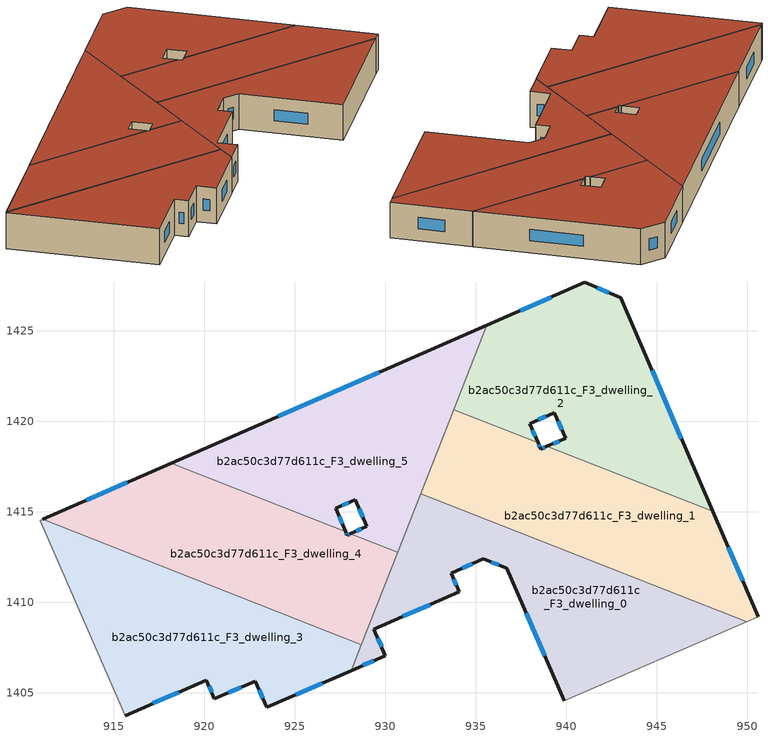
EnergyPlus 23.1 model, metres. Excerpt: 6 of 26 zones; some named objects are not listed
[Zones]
b2ac50c3d77d611c_F3_dwelling_0
 floor to b2ac50c3d77d611c_F2_dwelling_0 (EU_floor_Construction): 949.95,1408.93 939.87,1404.55 936.69,1411.89 935.41,1412.39 933.63,1411.61 934.08,1410.57 929.36,1408.51 930,1407.05 928.1,1406.22 931.94,1416 z9
 wall outside (EU_wall_Construction): 928.1,1406.22 930,1407.05 929.36,1408.51 934.08,1410.57 933.63,1411.61 935.41,1412.39 936.69,1411.89 939.87,1404.55 z9:12
 wall to b2ac50c3d77d611c_F3_dwelling_1 (EU_wall_Construction): 949.95,1408.93 931.94,1416 z9:12
 wall adiabatic (EU_wall_Construction): 939.87,1404.55 949.95,1408.93 z9:12
 wall to b2ac50c3d77d611c_F3_dwelling_4 (EU_wall_Construction): 930.67,1412.76 928.67,1407.66 z9:12
 wall to b2ac50c3d77d611c_F3_dwelling_3 (EU_wall_Construction): 928.67,1407.66 928.1,1406.22 z9:12
 wall to b2ac50c3d77d611c_F3_dwelling_5 (EU_wall_Construction): 931.94,1416 930.67,1412.76 z9:12
 window (EU_Window_Construction): 934.23,1411.87 934.8,1412.12 / 933.93,1410.93 933.78,1411.25 / 930.97,1409.21 932.47,1409.87 / 929.78,1407.55 929.58,1408.02 / 928.75,1406.51 929.35,1406.77 / 937.78,1409.39 938.79,1407.05 / 935.85,1412.22 936.26,1412.06 z10.02:10.98
 roof outside (EU_roof_Construction): 949.95,1408.93 931.94,1416 928.1,1406.22 930,1407.05 929.36,1408.51 934.08,1410.57 933.63,1411.61 935.41,1412.39 936.69,1411.89 939.87,1404.55 z12
b2ac50c3d77d611c_F3_dwelling_1
 floor to b2ac50c3d77d611c_F2_dwelling_1 (EU_floor_Construction): 948.08,1415.01 950.58,1409.2 949.95,1408.93 931.94,1416 933.76,1420.64 938.43,1418.8 938.58,1418.46 938.92,1418.61 z9
 wall outside (EU_wall_Construction): 938.92,1418.61 938.58,1418.46 938.43,1418.8 / 950.58,1409.2 948.08,1415.01 z9:12
 wall to b2ac50c3d77d611c_F3_dwelling_2 (EU_wall_Construction): 938.43,1418.8 933.76,1420.64 / 948.08,1415.01 938.92,1418.61 z9:12
 wall adiabatic (EU_wall_Construction): 949.95,1408.93 950.58,1409.2 z9:12
 wall to b2ac50c3d77d611c_F3_dwelling_5 (EU_wall_Construction): 933.76,1420.64 931.94,1416 z9:12
 window (EU_Window_Construction): 938.53,1418.58 938.48,1418.69 / 938.81,1418.56 938.7,1418.51 / 949.73,1411.18 948.93,1413.04 z10.02:10.98
 roof outside (EU_roof_Construction): 950.58,1409.2 948.08,1415.01 938.92,1418.61 938.58,1418.46 938.43,1418.8 933.76,1420.64 931.94,1416 949.95,1408.93 z12
b2ac50c3d77d611c_F3_dwelling_2
 floor to b2ac50c3d77d611c_F2_dwelling_2 (EU_floor_Construction): 943.01,1426.82 948.08,1415.01 938.92,1418.61 939.95,1419.05 939.34,1420.46 937.97,1419.87 938.43,1418.8 933.76,1420.64 935.59,1425.29 941.02,1427.66 z9
 wall outside (EU_wall_Construction): 938.43,1418.8 937.97,1419.87 939.34,1420.46 939.95,1419.05 938.92,1418.61 / 948.08,1415.01 943.01,1426.82 941.02,1427.66 935.59,1425.29 z9:12
 wall to b2ac50c3d77d611c_F3_dwelling_5 (EU_wall_Construction): 935.59,1425.29 933.76,1420.64 z9:12
 window (EU_Window_Construction): 939.6,1418.9 939.27,1418.76 / 939.54,1419.98 939.74,1419.53 / 938.43,1420.07 938.87,1420.26 / 938.27,1419.17 938.12,1419.51 / 939.17,1426.85 937.44,1426.1 / 942.33,1427.1 941.7,1427.37 / 946.35,1419.03 944.73,1422.8 z10.02:10.98
 roof outside (EU_roof_Construction): 948.08,1415.01 943.01,1426.82 941.02,1427.66 935.59,1425.29 933.76,1420.64 938.43,1418.8 937.97,1419.87 939.34,1420.46 939.95,1419.05 938.92,1418.61 z12
b2ac50c3d77d611c_F3_dwelling_3
 floor to b2ac50c3d77d611c_F2_dwelling_3 (EU_floor_Construction): 928.67,1407.66 928.1,1406.22 923.45,1404.19 922.81,1405.65 920.55,1404.66 920.1,1405.7 915.62,1403.74 910.92,1414.5 911.07,1414.57 z9
 wall outside (EU_wall_Construction): 915.62,1403.74 920.1,1405.7 920.55,1404.66 922.81,1405.65 923.45,1404.19 928.1,1406.22 z9:12
 wall adiabatic (EU_wall_Construction): 911.07,1414.57 910.92,1414.5 915.62,1403.74 z9:12
 wall to b2ac50c3d77d611c_F3_dwelling_4 (EU_wall_Construction): 928.67,1407.66 911.07,1414.57 z9:12
 window (EU_Window_Construction): 925.03,1404.88 926.52,1405.53 / 923.03,1405.15 923.23,1404.69 / 921.32,1405 922.05,1405.31 / 920.26,1405.35 920.4,1405.01 / 917.15,1404.41 918.58,1405.03 z10.02:10.98
 roof outside (EU_roof_Construction): 928.1,1406.22 928.67,1407.66 911.07,1414.57 910.92,1414.5 915.62,1403.74 920.1,1405.7 920.55,1404.66 922.81,1405.65 923.45,1404.19 z12
b2ac50c3d77d611c_F3_dwelling_4
 floor to b2ac50c3d77d611c_F2_dwelling_4 (EU_floor_Construction): 928.07,1413.78 930.67,1412.76 928.67,1407.66 911.07,1414.57 918.16,1417.67 927.82,1413.88 927.9,1413.71 z9
 wall outside (EU_wall_Construction): 928.07,1413.78 927.9,1413.71 927.82,1413.88 / 918.16,1417.67 911.07,1414.57 z9:12
 wall to b2ac50c3d77d611c_F3_dwelling_5 (EU_wall_Construction): 930.67,1412.76 928.07,1413.78 / 927.82,1413.88 918.16,1417.67 z9:12
 window (EU_Window_Construction): 928.01,1413.76 927.95,1413.73 / 915.75,1416.62 913.49,1415.63 / 927.87,1413.76 927.85,1413.82 z10.02:10.98
 roof outside (EU_roof_Construction): 928.67,1407.66 930.67,1412.76 928.07,1413.78 927.9,1413.71 927.82,1413.88 918.16,1417.67 911.07,1414.57 z12
b2ac50c3d77d611c_F3_dwelling_5
 floor to b2ac50c3d77d611c_F2_dwelling_5 (EU_floor_Construction): 935.59,1425.29 930.67,1412.76 928.07,1413.78 928.98,1414.18 928.33,1415.66 927.25,1415.19 927.82,1413.88 918.16,1417.67 z9
 wall outside (EU_wall_Construction): 927.82,1413.88 927.25,1415.19 928.33,1415.66 928.98,1414.18 928.07,1413.78 / 935.59,1425.29 918.16,1417.67 z9:12
 window (EU_Window_Construction): 928.67,1414.05 928.38,1413.92 / 928.55,1415.16 928.76,1414.69 / 927.62,1415.35 927.96,1415.5 / 927.63,1414.33 927.44,1414.75 / 929.66,1422.7 924.09,1420.26 z10.02:10.98
 roof outside (EU_roof_Construction): 930.67,1412.76 935.59,1425.29 918.16,1417.67 927.82,1413.88 927.25,1415.19 928.33,1415.66 928.98,1414.18 928.07,1413.78 z12
[Building]
EU S2 Campaign: North Axis=0; Terrain=City; Solar Distribution=FullExterior
[Site:Location]
Vienna: Latitude=48; Longitude=16.5; Time Zone=1; Elevation=183
[SizingPeriod:WeatherFileDays]
AnnualSizingPeriod: Begin Month=1; Begin Day of Month=1; End Month=12; End Day of Month=31; Day of Week for Start Day=Monday; Use Weather File Daylight Saving Period=No; Use Weather File Rain and Snow Indicators=No
[MATERIAL]
EU_InternalMass_Material: Roughness=MediumRough; Thickness=0.1; Conductivity=1; Density=1800; Specific Heat=900; Thermal Absorptance=0.9; Solar Absorptance=0.7; Visible Absorptance=0.7
[MATERIAL:NOMASS] Roughness=MediumRough; Thermal Absorptance=0.9; Solar Absorptance=0.7; Visible Absorptance=0.7
Name | Thermal Resistance
EU_wall_NoMass | 0.942466
EU_roof_NoMass | 0.551687
EU_floor_NoMass | 0.66527
[WINDOWMATERIAL:SIMPLEGLAZINGSYSTEM]
EU_Window_SimpleGlazing: UFactor=2.03367; Solar Heat Gain Coefficient=0.65; Visible Transmittance=0.65
[CONSTRUCTION]
EU_wall_Construction: EU_wall_NoMass
EU_roof_Construction: EU_roof_NoMass
EU_floor_Construction: EU_floor_NoMass
EU_Window_Construction: EU_Window_SimpleGlazing
EU_InternalMass_Construction: EU_InternalMass_Material
[ZONE] Type=1; Multiplier=1; Ceiling Height=autocalculate; Floor Area=autocalculate; Part of Total Floor Area=Yes
Name | Volume
b2ac50c3d77d611c_F3_dwelling_0 | 265.567
b2ac50c3d77d611c_F3_dwelling_1 | 265.563
b2ac50c3d77d611c_F3_dwelling_2 | 265.564
b2ac50c3d77d611c_F3_dwelling_3 | 265.559
b2ac50c3d77d611c_F3_dwelling_4 | 265.579
b2ac50c3d77d611c_F3_dwelling_5 | 265.549
[INTERNALMASS] Construction=EU_InternalMass_Construction
Name | Zone or ZoneList | Surface Area
b2ac50c3d77d611c_F3_dwelling_0_EU_InternalMass | b2ac50c3d77d611c_F3_dwelling_0 | 88.522
b2ac50c3d77d611c_F3_dwelling_1_EU_InternalMass | b2ac50c3d77d611c_F3_dwelling_1 | 88.5211
b2ac50c3d77d611c_F3_dwelling_2_EU_InternalMass | b2ac50c3d77d611c_F3_dwelling_2 | 88.5217
b2ac50c3d77d611c_F3_dwelling_3_EU_InternalMass | b2ac50c3d77d611c_F3_dwelling_3 | 88.5201
b2ac50c3d77d611c_F3_dwelling_4_EU_InternalMass | b2ac50c3d77d611c_F3_dwelling_4 | 88.5261
b2ac50c3d77d611c_F3_dwelling_5_EU_InternalMass | b2ac50c3d77d611c_F3_dwelling_5 | 88.5167
[OTHEREQUIPMENT] Fuel Type=Electricity; Design Level Calculation Method=Watts/Area; Power per Zone Floor Area=1; Fraction Latent=0; Fraction Radiant=0; Fraction Lost=0; Carbon Dioxide Generation Rate=0; EndUse Subcategory=EU_Step8_InternalGains
Name | Zone or ZoneList or Space or SpaceList | Schedule
EU_Step8_InternalGain_b2ac50c3d77d611c_F3_dwelling_0_f000 | b2ac50c3d77d611c_F3_dwelling_0 | EU_Step8_GainSchedule_b2ac50c3d77d611c_F3_dwelling_0_f000
EU_Step8_InternalGain_b2ac50c3d77d611c_F3_dwelling_1_f000 | b2ac50c3d77d611c_F3_dwelling_1 | EU_Step8_GainSchedule_b2ac50c3d77d611c_F3_dwelling_1_f000
EU_Step8_InternalGain_b2ac50c3d77d611c_F3_dwelling_2_f000 | b2ac50c3d77d611c_F3_dwelling_2 | EU_Step8_GainSchedule_b2ac50c3d77d611c_F3_dwelling_2_f000
EU_Step8_InternalGain_b2ac50c3d77d611c_F3_dwelling_3_f000 | b2ac50c3d77d611c_F3_dwelling_3 | EU_Step8_GainSchedule_b2ac50c3d77d611c_F3_dwelling_3_f000
EU_Step8_InternalGain_b2ac50c3d77d611c_F3_dwelling_4_f000 | b2ac50c3d77d611c_F3_dwelling_4 | EU_Step8_GainSchedule_b2ac50c3d77d611c_F3_dwelling_4_f000
EU_Step8_InternalGain_b2ac50c3d77d611c_F3_dwelling_5_f000 | b2ac50c3d77d611c_F3_dwelling_5 | EU_Step8_GainSchedule_b2ac50c3d77d611c_F3_dwelling_5_f000
[ZONEVENTILATION:DESIGNFLOWRATE] Schedule=EU_AlwaysOn; Design Flow Rate Calculation Method=AirChanges/Hour; Air Changes per Hour=0.530523; Ventilation Type=Natural; Fan Pressure Rise=0; Fan Total Efficiency=1; Constant Term Coefficient=1; Temperature Term Coefficient=0; Velocity Term Coefficient=0; Velocity Squared Term Coefficient=0; Minimum Indoor Temperature=-100; Maximum Indoor Temperature=100; Delta Temperature=-100; Minimum Outdoor Temperature=-100; Maximum Outdoor Temperature=100; Maximum Wind Speed=40
Name | Zone or ZoneList or Space or SpaceList
EU_ConstantAir_b2ac50c3d77d611c_F3_dwelling_0 | b2ac50c3d77d611c_F3_dwelling_0
EU_ConstantAir_b2ac50c3d77d611c_F3_dwelling_1 | b2ac50c3d77d611c_F3_dwelling_1
EU_ConstantAir_b2ac50c3d77d611c_F3_dwelling_2 | b2ac50c3d77d611c_F3_dwelling_2
EU_ConstantAir_b2ac50c3d77d611c_F3_dwelling_3 | b2ac50c3d77d611c_F3_dwelling_3
EU_ConstantAir_b2ac50c3d77d611c_F3_dwelling_4 | b2ac50c3d77d611c_F3_dwelling_4
EU_ConstantAir_b2ac50c3d77d611c_F3_dwelling_5 | b2ac50c3d77d611c_F3_dwelling_5
[HVACTEMPLATE:ZONE:IDEALLOADSAIRSYSTEM] System Availability Schedule=EU_AlwaysOn; Maximum Heating Supply Air Temperature=50; Minimum Cooling Supply Air Temperature=13; Maximum Heating Supply Air Humidity Ratio=0.0156; Minimum Cooling Supply Air Humidity Ratio=0.0077; Heating Limit=NoLimit; Cooling Limit=NoLimit; Heating Availability Schedule=EU_AlwaysOn; Cooling Availability Schedule=EU_CoolingOff; Dehumidification Control Type=ConstantSensibleHeatRatio; Cooling Sensible Heat Ratio=0.7; Dehumidification Setpoint=60; Humidification Control Type=None; Humidification Setpoint=30; Outdoor Air Method=None; Outdoor Air Flow Rate per Person=0.00944; Outdoor Air Flow Rate per Zone Floor Area=0; Outdoor Air Flow Rate per Zone=0; Demand Controlled Ventilation Type=None; Outdoor Air Economizer Type=NoEconomizer; Heat Recovery Type=None; Sensible Heat Recovery Effectiveness=0.7; Latent Heat Recovery Effectiveness=0.65
Name | Template Thermostat
b2ac50c3d77d611c_F3_dwelling_0 | EU_HeatOnly_b2ac50c3d77d611c_F3_dwelling_0
b2ac50c3d77d611c_F3_dwelling_1 | EU_HeatOnly_b2ac50c3d77d611c_F3_dwelling_1
b2ac50c3d77d611c_F3_dwelling_2 | EU_HeatOnly_b2ac50c3d77d611c_F3_dwelling_2
b2ac50c3d77d611c_F3_dwelling_3 | EU_HeatOnly_b2ac50c3d77d611c_F3_dwelling_3
b2ac50c3d77d611c_F3_dwelling_4 | EU_HeatOnly_b2ac50c3d77d611c_F3_dwelling_4
b2ac50c3d77d611c_F3_dwelling_5 | EU_HeatOnly_b2ac50c3d77d611c_F3_dwelling_5
[SIZING:ZONE] Zone Cooling Design Supply Air Temperature Input Method=SupplyAirTemperature; Zone Cooling Design Supply Air Temperature=13; Zone Heating Design Supply Air Temperature Input Method=SupplyAirTemperature; Zone Heating Design Supply Air Temperature=50; Zone Cooling Design Supply Air Humidity Ratio=0.008; Zone Heating Design Supply Air Humidity Ratio=0.008; Cooling Design Air Flow Method=DesignDay; Cooling Design Air Flow Rate=0; Cooling Minimum Air Flow per Zone Floor Area=0.000762; Cooling Minimum Air Flow=0; Cooling Minimum Air Flow Fraction=0.2; Heating Design Air Flow Method=DesignDay; Heating Design Air Flow Rate=0; Heating Maximum Air Flow per Zone Floor Area=0.002032; Heating Maximum Air Flow=0.141576; Heating Maximum Air Flow Fraction=0.3; Account for Dedicated Outdoor Air System=No; Dedicated Outdoor Air System Control Strategy=NeutralSupplyAir; Dedicated Outdoor Air Low Setpoint Temperature for Design=autosize; Dedicated Outdoor Air High Setpoint Temperature for Design=autosize; Zone Load Sizing Method=Sensible Load Only No Latent Load; Zone Latent Cooling Design Supply Air Humidity Ratio Input Method=HumidityRatioDifference; Zone Cooling Design Supply Air Humidity Ratio Difference=0.005; Zone Latent Heating Design Supply Air Humidity Ratio Input Method=HumidityRatioDifference; Zone Humidification Design Supply Air Humidity Ratio Difference=0.005
b2ac50c3d77d611c_F3_dwelling_0; b2ac50c3d77d611c_F3_dwelling_1; b2ac50c3d77d611c_F3_dwelling_2; b2ac50c3d77d611c_F3_dwelling_3; b2ac50c3d77d611c_F3_dwelling_4; b2ac50c3d77d611c_F3_dwelling_5
[SCHEDULE:CONSTANT]
Name | Hourly Value
EU_AlwaysOn | 1
EU_CoolingOff | 0
[SCHEDULE:FILE] Column Number=1; Rows to Skip at Top=0; Number of Hours of Data=8760; Column Separator=Comma; Interpolate to Timestep=No; Minutes per Item=60; Adjust Schedule for Daylight Savings=Yes
Name | File
EU_Step8_GainSchedule_b2ac50c3d77d611c_F3_dwelling_0_f000 | ../../schedules/b2ac50c3d77d611c/b2ac50c3d77d611c_F3_dwelling_0_f000_gain.csv
EU_Step8_GainSchedule_b2ac50c3d77d611c_F3_dwelling_1_f000 | ../../schedules/b2ac50c3d77d611c/b2ac50c3d77d611c_F3_dwelling_1_f000_gain.csv
EU_Step8_GainSchedule_b2ac50c3d77d611c_F3_dwelling_2_f000 | ../../schedules/b2ac50c3d77d611c/b2ac50c3d77d611c_F3_dwelling_2_f000_gain.csv
EU_Step8_GainSchedule_b2ac50c3d77d611c_F3_dwelling_3_f000 | ../../schedules/b2ac50c3d77d611c/b2ac50c3d77d611c_F3_dwelling_3_f000_gain.csv
EU_Step8_GainSchedule_b2ac50c3d77d611c_F3_dwelling_4_f000 | ../../schedules/b2ac50c3d77d611c/b2ac50c3d77d611c_F3_dwelling_4_f000_gain.csv
EU_Step8_GainSchedule_b2ac50c3d77d611c_F3_dwelling_5_f000 | ../../schedules/b2ac50c3d77d611c/b2ac50c3d77d611c_F3_dwelling_5_f000_gain.csv
